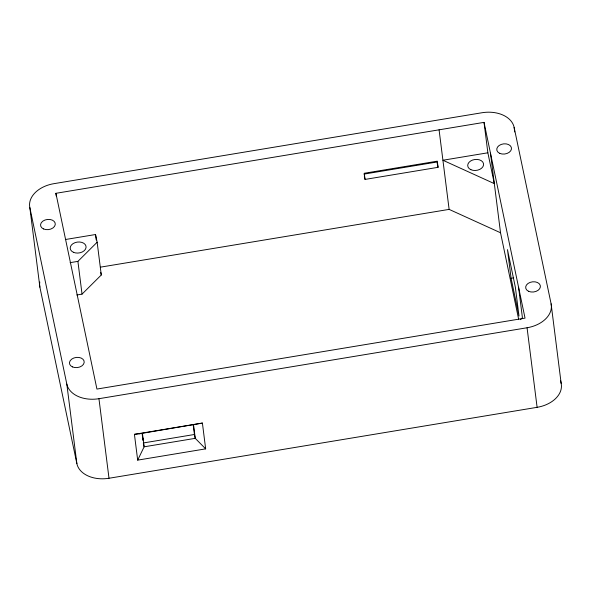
<?xml version="1.0" encoding="UTF-8"?>
<svg xmlns="http://www.w3.org/2000/svg" width="591" height="591" viewBox="0 0 591 591"><rect width="100%" height="100%" fill="white"/><g stroke="black" fill="none" stroke-linecap="round" stroke-linejoin="round"><path stroke-width="0.89" d="M137.681 460.13L144.123 446.811L142.416 433.299L202.403 423.067L205.661 448.865L137.681 460.13L134.423 434.333L202.403 423.067M70.122 262.655L77.901 261.37L97.146 242.229L95.528 234.524L65.372 239.525M76.852 294.99L82.038 294.126L101.283 274.992L97.146 242.229M520.464 319.672L522.422 317.729L518.58 287.3M55.909 193.309L484.022 122.374L525.037 318.128L96.931 389.063L55.909 193.309L56.248 196.005M487.863 152.796L442.918 160.242L494.32 183.624L487.863 152.796L484.022 122.374M363.93 174.116L436.963 162.015L438.071 167.319L365.039 179.42L364.3 175.889M100.581 267.132L449.123 209.384L500.533 232.765L518.632 319.162M511.089 278.28L519.001 316.045L515.382 287.381L507.47 249.616L511.089 278.28L513.727 277.844M29.838 207.596L66.82 384.084A28.501 19.651 -7.2 0 0 98.948 398.696L527.061 327.761A28.501 19.651 -7.2 0 0 551.115 303.84L514.126 127.353A28.501 19.651 -7.2 0 0 481.997 112.741L53.892 183.675A28.501 19.651 -7.2 0 0 29.838 207.596L39.885 287.16L76.874 463.647A28.501 19.651 -7.2 0 0 109.003 478.259L537.108 407.325A28.501 19.651 -7.2 0 0 561.162 383.404L551.115 303.84M139.048 433.86L140.732 433.58M193.545 424.826L195.252 438.345L194.439 434.488L143.317 442.962L144.123 446.811L195.252 438.345L205.661 448.865M134.423 434.333L142.416 433.299M560.6 380.707L561.162 383.404M142.786 437.746L143.273 440.059M100.743 272.421L101.283 274.992M514.126 127.353L514.709 131.926M527.061 327.761L537.108 407.325M490.478 153.202L500.533 232.765M439.076 129.821L449.123 209.384M438.071 167.319L437.296 161.173L364.263 173.274L365.039 179.42M193.191 424.582L194.439 434.488M142.143 433.668L142.461 436.202M142.675 437.894L142.992 440.428M95.528 234.524L96.222 239.983M98.948 398.696L109.003 478.259M77.901 261.37L82.038 294.126M66.82 384.084L76.874 463.647M39.885 287.16A28.501 19.651 -7.2 0 1 39.796 282.01M43.498 228.931A7.41 5.112 -7.2 0 0 55.244 224.661A7.41 5.112 -7.2 0 0 45.012 220.007A7.41 5.112 -7.2 0 0 43.498 228.931M72.405 366.893A7.41 5.112 -7.2 0 0 84.158 362.615A7.41 5.112 -7.2 0 0 73.927 357.969A7.41 5.112 -7.2 0 0 72.405 366.893M528.605 291.304A7.41 5.112 -7.2 0 0 540.359 287.027A7.41 5.112 -7.2 0 0 530.127 282.38A7.41 5.112 -7.2 0 0 528.605 291.304M499.698 153.342A7.41 5.112 -7.2 0 0 511.444 149.072A7.41 5.112 -7.2 0 0 501.22 144.418A7.41 5.112 -7.2 0 0 499.698 153.342M470.879 169.683A7.979 5.504 -7.2 0 0 483.534 165.088A7.979 5.504 -7.2 0 0 472.512 160.072A7.979 5.504 -7.2 0 0 470.879 169.683M73.38 252.268A7.979 5.504 -7.2 0 0 86.035 247.673A7.979 5.504 -7.2 0 0 75.013 242.657A7.979 5.504 -7.2 0 0 73.38 252.268"/></g></svg>
